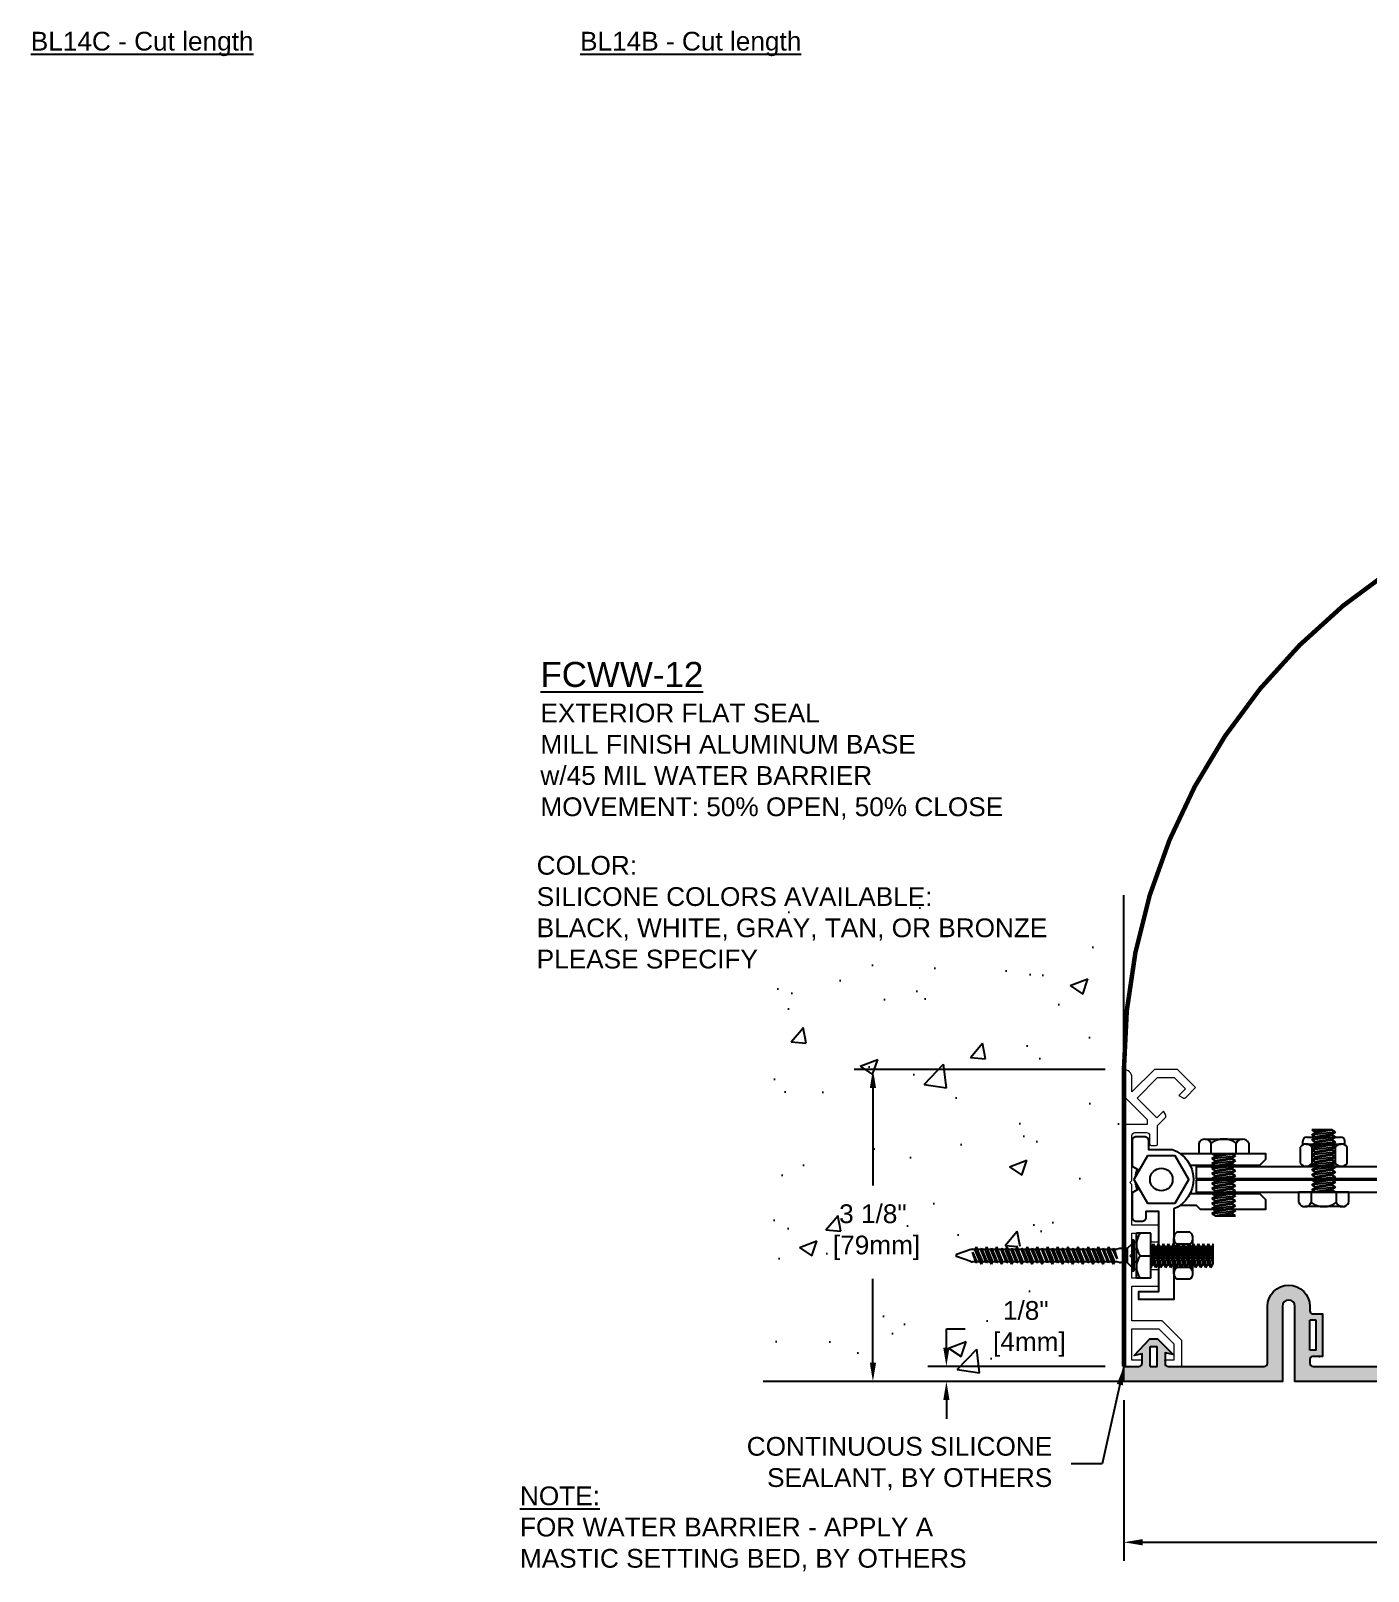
# Model space of a CAD drawing. Header units: inches. Extents: x 1.6 to 29.3, y -11.7 to 20.7.
# Drawn here: x 2.4 to 15.78, y -11.74 to 3.67 of the extents above; entities that cross this region are included whole.
import ezdxf

# ---------------------------------------------------------------- set-up
doc = ezdxf.new("R2010")
doc.units = ezdxf.units.IN
doc.header["$MEASUREMENT"] = 0
for name, color, linetype in [('Anchors', 4, 'Continuous'), ('Conditions', 1, 'Continuous'), ('Dimensions', 3, 'Continuous'), ('Fillers', 2, 'Continuous'), ('Metals', 7, 'Continuous'), ('Text', 2, 'Continuous')]:
    doc.layers.add(name, color=color, linetype=linetype)
doc.styles.add('Arial', font='arial.ttf')
doc.dimstyles.new('Arial', dxfattribs={"dimtxt": 0.1875, "dimasz": 0.1875, "dimexe": 0.1875, "dimexo": 0.1875, "dimgap": 0.1875, "dimtad": 0, "dimtih": 1, "dimtoh": 1, "dimdec": 4, "dimzin": 0, "dimdsep": 46, "dimlunit": 4, "dimtxsty": 'Arial', "dimcen": 0.1875, "dimadec": 0, "dimazin": 0, "dimtfac": 1, "dimtdec": 4, "dimtofl": 0, "dimtmove": 0, "dimatfit": 3, "dimfxl": 0, "dimfrac": 2, "dimtolj": 1, "dimtzin": 0, "dimarcsym": 0})

# ---------------------------------------------------------------- blocks, each defined once
blk = doc.blocks.new('*D0')
at = {"layer": 'Defpoints', "color": 0}
for p in [(13.334, -9.838), (25.334, -9.838), (25.334, -11.447)]:
    blk.add_point(p, dxfattribs=at)
at = {"layer": 'Dimensions', "color": 0, "lineweight": -2}
for p, q in [((13.334, -10.025), (13.334, -11.634)), ((25.334, -10.025), (25.334, -11.634)), ((13.522, -11.447), (18.609, -11.447)), ((25.147, -11.447), (20.059, -11.447))]:
    blk.add_line(p, q, dxfattribs=at)
at = {"layer": 'Dimensions', "color": 0}
for points in [[(13.522, -11.415), (13.522, -11.478), (13.334, -11.447)], [(25.147, -11.415), (25.147, -11.478), (25.334, -11.447)]]:
    blk.add_solid(points, dxfattribs=at)
at = {"layer": 'Dimensions', "color": 0, "insert": (19.334, -11.447), "char_height": 0.1875, "attachment_point": 5, "style": 'Arial'}
blk.add_mtext("\\A1;1'\\P [305mm]", dxfattribs=at)
blk = doc.blocks.new('*D3')
at = {"layer": 'Defpoints', "color": 0}
for p in [(11.559, -9.688), (13.334, -9.688), (13.334, -9.838)]:
    blk.add_point(p, dxfattribs=at)
at = {"layer": 'Dimensions', "color": 0, "lineweight": -2}
for p, q in [((11.559, -9.5), (11.559, -9.313)), ((11.559, -9.313), (11.747, -9.313)), ((13.147, -9.688), (11.372, -9.688)), ((13.147, -9.838), (11.372, -9.838)), ((11.559, -10.025), (11.559, -10.213))]:
    blk.add_line(p, q, dxfattribs=at)
at = {"layer": 'Dimensions', "color": 0}
for points in [[(11.528, -9.5), (11.59, -9.5), (11.559, -9.688)], [(11.528, -10.025), (11.59, -10.025), (11.559, -9.838)]]:
    blk.add_solid(points, dxfattribs=at)
at = {"layer": 'Dimensions', "color": 0, "insert": (12.353, -9.313), "char_height": 0.1875, "attachment_point": 5, "style": 'Arial'}
blk.add_mtext('\\A1;1/8"\\P [4mm]', dxfattribs=at)
blk = doc.blocks.new('*D4')
at = {"layer": 'Defpoints', "color": 0}
for p in [(10.824, -6.718), (13.334, -6.718), (13.334, -9.838)]:
    blk.add_point(p, dxfattribs=at)
at = {"layer": 'Dimensions', "color": 0, "lineweight": -2}
for p, q in [((13.147, -6.718), (10.637, -6.718)), ((10.824, -6.905), (10.824, -7.88)), ((10.824, -9.65), (10.824, -8.811)), ((13.147, -9.838), (10.637, -9.838))]:
    blk.add_line(p, q, dxfattribs=at)
at = {"layer": 'Dimensions', "color": 0}
for points in [[(10.793, -6.905), (10.856, -6.905), (10.824, -6.718)], [(10.793, -9.65), (10.856, -9.65), (10.824, -9.838)]]:
    blk.add_solid(points, dxfattribs=at)
at = {"layer": 'Dimensions', "color": 0, "insert": (10.824, -8.346), "char_height": 0.1875, "attachment_point": 5, "style": 'Arial'}
blk.add_mtext('\\A1;3 1/8"\\P [79mm]', dxfattribs=at)
blk = doc.blocks.new('SILW600')
h = blk.add_hatch(color=256)
h.paths.add_polyline_path([(6.432, 4.963), (6.432, 5.057), (6.512, 5.042), (6.355, 5.207), (6.28, 5.207), (6.122, 5.052), (6.202, 5.067), (6.202, 4.963, -0.414214), (6.171, 4.932), (5.209, 4.932, -0.414214), (5.178, 4.963), (5.178, 5.001, -0.414214), (5.209, 5.032), (5.303, 5.032), (5.303, 5.457), (5.209, 5.457, -0.414214), (5.178, 5.488), (5.178, 5.532, 1), (4.753, 5.532), (4.753, 4.963, -0.414214), (4.722, 4.932), (3.76, 4.932, -0.414214), (3.729, 4.963), (3.729, 5.067), (3.809, 5.052), (3.652, 5.207), (3.577, 5.207), (3.419, 5.042), (3.499, 5.057), (3.499, 4.963, -0.414214), (3.468, 4.932), (3.317, 4.932), (3.317, 4.782), (4.903, 4.782), (4.903, 5.532, -1), (5.028, 5.532), (5.028, 4.782), (7.606, 4.782), (7.606, 5.532, -1), (7.731, 5.532), (7.731, 4.782), (9.317, 4.782), (9.317, 4.932), (9.166, 4.932, -0.414214), (9.135, 4.963), (9.135, 5.057), (9.215, 5.042), (9.058, 5.207), (8.983, 5.207), (8.825, 5.052), (8.905, 5.067), (8.905, 4.963, -0.414214), (8.874, 4.932), (7.912, 4.932, -0.414214), (7.881, 4.963), (7.881, 5.532, 1), (7.456, 5.532), (7.456, 5.488, -0.414214), (7.425, 5.457), (7.331, 5.457), (7.331, 5.032), (7.425, 5.032, -0.414214), (7.456, 5.001), (7.456, 4.963, -0.414214), (7.425, 4.932), (6.463, 4.932, -0.414214)])
h.paths.add_polyline_path([(6.352, 4.932), (6.352, 5.132), (6.282, 5.132), (6.282, 4.932)], flags=17)
h.paths.add_polyline_path([(7.394, 5.095), (7.394, 5.395), (7.456, 5.395), (7.456, 5.095)], flags=16)
h.paths.add_polyline_path([(5.241, 5.095), (5.178, 5.095), (5.178, 5.395), (5.241, 5.395)], flags=16)
h.paths.add_polyline_path([(8.985, 4.932), (9.055, 4.932), (9.055, 5.132), (8.985, 5.132)], flags=17)
h.paths.add_polyline_path([(3.649, 4.932), (3.649, 5.132), (3.579, 5.132), (3.579, 4.932)], flags=17)
for p, q in [((5.178, 5.095), (5.178, 5.395)), ((5.241, 5.395), (5.178, 5.395)), ((5.241, 5.095), (5.241, 5.395)), ((7.394, 5.095), (7.394, 5.395)), ((7.394, 5.395), (7.456, 5.395)), ((7.456, 5.095), (7.456, 5.395)), ((3.579, 4.932), (3.579, 5.132)), ((3.579, 5.132), (3.649, 5.132)), ((3.649, 4.932), (3.649, 5.132)), ((5.241, 5.095), (5.178, 5.095)), ((6.282, 4.932), (6.282, 5.132)), ((6.352, 5.132), (6.282, 5.132)), ((6.352, 4.932), (6.352, 5.132)), ((7.394, 5.095), (7.456, 5.095)), ((8.985, 4.932), (8.985, 5.132)), ((9.055, 5.132), (8.985, 5.132)), ((9.055, 4.932), (9.055, 5.132)), ((3.579, 4.932), (3.649, 4.932)), ((6.352, 4.932), (6.282, 4.932)), ((9.055, 4.932), (8.985, 4.932))]:
    blk.add_line(p, q)
blk.add_lwpolyline([(3.729, 4.963, 0.414214), (3.76, 4.932), (4.722, 4.932, 0.414214), (4.753, 4.963), (4.753, 5.532, -1), (5.178, 5.532), (5.178, 5.488, 0.414214), (5.209, 5.457), (5.303, 5.457), (5.303, 5.032), (5.209, 5.032, 0.414214), (5.178, 5.001), (5.178, 4.963, 0.414214), (5.209, 4.932), (6.171, 4.932, 0.414214), (6.202, 4.963), (6.202, 5.067), (6.122, 5.052), (6.28, 5.207), (6.355, 5.207), (6.512, 5.042), (6.432, 5.057), (6.432, 4.963, 0.414214), (6.463, 4.932), (7.425, 4.932, 0.414214), (7.456, 4.963), (7.456, 5.001, 0.414214), (7.425, 5.032), (7.331, 5.032), (7.331, 5.457), (7.425, 5.457, 0.414214), (7.456, 5.488), (7.456, 5.532, -1), (7.881, 5.532), (7.881, 4.963, 0.414214), (7.912, 4.932), (8.874, 4.932, 0.414214), (8.905, 4.963), (8.905, 5.067), (8.825, 5.052), (8.983, 5.207), (9.058, 5.207), (9.215, 5.042), (9.135, 5.057), (9.135, 4.963, 0.414214), (9.166, 4.932), (9.317, 4.932), (9.317, 4.782), (7.731, 4.782), (7.731, 5.532, 1), (7.606, 5.532), (7.606, 4.782), (5.028, 4.782), (5.028, 5.532, 1), (4.903, 5.532), (4.903, 4.782), (3.317, 4.782), (3.317, 4.932), (3.468, 4.932, 0.414214), (3.499, 4.963), (3.499, 5.057), (3.419, 5.042), (3.577, 5.207), (3.652, 5.207), (3.809, 5.052), (3.729, 5.067)], format="xyb", close=True)
for p in [(5.273, 5.032), (6.317, 4.932), (6.317, 4.932)]:
    blk.add_point(p)
blk = doc.blocks.new('H1458S')
for p, q in [((-0.25, 0.104), (-0.25, 0)), ((-0.25, 0), (0.25, 0)), ((-0.188, 0.144), (0.187, 0.144)), ((-0.125, 0), (-0.125, 0.104)), ((-0.119, 0), (-0.085, -0.02)), ((-0.085, -0.02), (0.048, 0)), ((0.125, 0), (0.125, 0.104)), ((0.25, 0.104), (0.25, 0)), ((-0.119, -0.05), (0.119, -0.025)), ((-0.119, -0.05), (-0.085, -0.03)), ((-0.119, -0.05), (-0.085, -0.07)), ((-0.119, -0.1), (0.119, -0.075)), ((-0.119, -0.1), (-0.085, -0.08)), ((-0.119, -0.1), (-0.085, -0.12)), ((-0.119, -0.15), (0.119, -0.125)), ((-0.119, -0.15), (-0.085, -0.13)), ((-0.119, -0.15), (-0.085, -0.17)), ((-0.085, -0.03), (0.085, -0.005)), ((-0.085, -0.02), (-0.085, -0.03)), ((-0.085, -0.07), (0.085, -0.045)), ((-0.085, -0.08), (0.085, -0.055)), ((-0.085, -0.07), (-0.085, -0.08)), ((-0.085, -0.12), (0.085, -0.095)), ((-0.085, -0.13), (0.085, -0.105)), ((-0.085, -0.12), (-0.085, -0.13)), ((-0.085, -0.17), (0.085, -0.145)), ((0.094, 0), (0.085, -0.005)), ((0.119, -0.025), (0.085, -0.005)), ((0.119, -0.025), (0.085, -0.045)), ((0.085, -0.045), (0.085, -0.055)), ((0.119, -0.075), (0.085, -0.055)), ((0.119, -0.075), (0.085, -0.095)), ((0.085, -0.095), (0.085, -0.105)), ((0.119, -0.125), (0.085, -0.105)), ((0.119, -0.125), (0.085, -0.145)), ((0.085, -0.145), (0.085, -0.155)), ((-0.119, -0.2), (0.119, -0.175)), ((-0.119, -0.2), (-0.085, -0.18)), ((-0.119, -0.2), (-0.085, -0.22)), ((-0.119, -0.25), (0.119, -0.225)), ((-0.119, -0.25), (-0.085, -0.23)), ((-0.119, -0.25), (-0.085, -0.27)), ((-0.119, -0.3), (0.119, -0.275)), ((-0.119, -0.3), (-0.085, -0.28)), ((-0.119, -0.3), (-0.085, -0.32)), ((-0.085, -0.18), (0.085, -0.155)), ((-0.085, -0.17), (-0.085, -0.18)), ((-0.085, -0.22), (0.085, -0.195)), ((-0.085, -0.23), (0.085, -0.205)), ((-0.085, -0.22), (-0.085, -0.23)), ((-0.085, -0.27), (0.085, -0.245)), ((-0.085, -0.28), (0.085, -0.255)), ((-0.085, -0.27), (-0.085, -0.28)), ((-0.085, -0.32), (0.085, -0.295)), ((-0.085, -0.33), (0.085, -0.305)), ((0.119, -0.175), (0.085, -0.155)), ((0.119, -0.175), (0.085, -0.195)), ((0.085, -0.195), (0.085, -0.205)), ((0.119, -0.225), (0.085, -0.205)), ((0.119, -0.225), (0.085, -0.245)), ((0.085, -0.245), (0.085, -0.255)), ((0.119, -0.275), (0.085, -0.255)), ((0.119, -0.275), (0.085, -0.295)), ((0.085, -0.295), (0.085, -0.305)), ((0.119, -0.325), (0.085, -0.305)), ((-0.119, -0.35), (0.119, -0.325)), ((-0.119, -0.35), (-0.085, -0.33)), ((-0.119, -0.35), (-0.085, -0.37)), ((-0.119, -0.4), (0.119, -0.375)), ((-0.119, -0.4), (-0.085, -0.38)), ((-0.119, -0.4), (-0.085, -0.42)), ((-0.119, -0.45), (0.119, -0.425)), ((-0.119, -0.45), (-0.085, -0.43)), ((-0.119, -0.45), (-0.085, -0.47)), ((-0.085, -0.32), (-0.085, -0.33)), ((-0.085, -0.37), (0.085, -0.345)), ((-0.085, -0.38), (0.085, -0.355)), ((-0.085, -0.37), (-0.085, -0.38)), ((-0.085, -0.42), (0.085, -0.395)), ((-0.085, -0.43), (0.085, -0.405)), ((-0.085, -0.42), (-0.085, -0.43)), ((-0.085, -0.47), (0.085, -0.445)), ((-0.085, -0.48), (0.085, -0.455)), ((0.119, -0.325), (0.085, -0.345)), ((0.085, -0.345), (0.085, -0.355)), ((0.119, -0.375), (0.085, -0.355)), ((0.119, -0.375), (0.085, -0.395)), ((0.085, -0.395), (0.085, -0.405)), ((0.119, -0.425), (0.085, -0.405)), ((0.119, -0.425), (0.085, -0.445)), ((0.085, -0.445), (0.085, -0.455)), ((0.119, -0.475), (0.085, -0.455)), ((-0.119, -0.5), (0.119, -0.475)), ((-0.119, -0.5), (-0.085, -0.48)), ((-0.119, -0.5), (-0.085, -0.52)), ((-0.119, -0.55), (0.119, -0.525)), ((-0.119, -0.55), (-0.085, -0.53)), ((-0.119, -0.55), (-0.085, -0.57)), ((-0.119, -0.6), (0.119, -0.575)), ((-0.119, -0.6), (-0.085, -0.58)), ((-0.119, -0.6), (-0.085, -0.62)), ((-0.085, -0.47), (-0.085, -0.48)), ((-0.085, -0.52), (0.085, -0.495)), ((-0.085, -0.53), (0.085, -0.505)), ((-0.085, -0.52), (-0.085, -0.53)), ((-0.085, -0.57), (0.085, -0.545)), ((-0.085, -0.58), (0.085, -0.555)), ((-0.085, -0.57), (-0.085, -0.58)), ((-0.085, -0.62), (0.085, -0.595)), ((-0.048, -0.625), (0.085, -0.605)), ((0.119, -0.475), (0.085, -0.495)), ((0.085, -0.495), (0.085, -0.505)), ((0.119, -0.525), (0.085, -0.505)), ((0.119, -0.525), (0.085, -0.545)), ((0.085, -0.545), (0.085, -0.555)), ((0.119, -0.575), (0.085, -0.555)), ((0.119, -0.575), (0.085, -0.595)), ((0.085, -0.595), (0.085, -0.605)), ((0.119, -0.625), (0.085, -0.605)), ((-0.085, -0.62), (-0.085, -0.625)), ((-0.085, -0.625), (0.119, -0.625))]:
    blk.add_line(p, q)
for centre, radius, start, end in [((-0.188, 0.075), 0.0688, 24.7615, 155.2385), ((0, -0.071), 0.215, 54.5107, 125.4893), ((0.187, 0.075), 0.0688, 24.7615, 155.2385)]:
    blk.add_arc(centre, radius, start, end)
blk = doc.blocks.new('HN14S')
for p, q in [((-0.176, 0), (0.176, 0)), ((-0.234, -0.161), (-0.234, -0.03)), ((-0.117, -0.161), (-0.117, -0.03)), ((0.117, -0.161), (0.117, -0.03)), ((0.235, -0.161), (0.235, -0.03)), ((-0.176, -0.191), (0.176, -0.191))]:
    blk.add_line(p, q)
for centre, radius, start, end in [((-0.176, -0.072), 0.0723, 35.7751, 144.2249), ((0, -0.244), 0.244, 61.2813, 118.7187), ((0.176, -0.072), 0.0723, 35.7751, 144.2249), ((-0.176, -0.119), 0.0723, 215.7751, 324.2249), ((0, 0.053), 0.244, 241.2813, 298.7187), ((0.176, -0.119), 0.0723, 215.7751, 324.2249)]:
    blk.add_arc(centre, radius, start, end)
blk = doc.blocks.new('H1458 TURNED')
for p, q in [((2.003, 22.663), (1.859, 22.663)), ((1.859, 22.213), (1.859, 22.663)), ((2.003, 22.213), (2.003, 22.663)), ((2.003, 22.532), (2.009, 22.523)), ((2.028, 22.557), (2.009, 22.523)), ((2.034, 22.353), (2.009, 22.523)), ((2.028, 22.557), (2.048, 22.523)), ((2.053, 22.319), (2.028, 22.557)), ((2.073, 22.353), (2.048, 22.523)), ((2.048, 22.523), (2.059, 22.523)), ((2.078, 22.557), (2.059, 22.523)), ((2.084, 22.353), (2.059, 22.523)), ((2.078, 22.557), (2.098, 22.523)), ((2.103, 22.319), (2.078, 22.557)), ((2.123, 22.353), (2.098, 22.523)), ((2.098, 22.523), (2.109, 22.523)), ((2.128, 22.557), (2.109, 22.523)), ((2.134, 22.353), (2.109, 22.523)), ((2.128, 22.557), (2.148, 22.523)), ((2.153, 22.319), (2.128, 22.557)), ((2.173, 22.353), (2.148, 22.523)), ((2.148, 22.523), (2.159, 22.523)), ((2.178, 22.557), (2.159, 22.523)), ((2.184, 22.353), (2.159, 22.523)), ((2.178, 22.557), (2.198, 22.523)), ((2.203, 22.319), (2.178, 22.557)), ((2.223, 22.353), (2.198, 22.523)), ((2.198, 22.523), (2.209, 22.523)), ((2.228, 22.557), (2.209, 22.523)), ((2.234, 22.353), (2.209, 22.523)), ((2.228, 22.557), (2.248, 22.523)), ((2.253, 22.319), (2.228, 22.557)), ((2.273, 22.353), (2.248, 22.523)), ((2.248, 22.523), (2.259, 22.523)), ((2.278, 22.557), (2.259, 22.523)), ((2.284, 22.353), (2.259, 22.523)), ((2.278, 22.557), (2.298, 22.523)), ((2.303, 22.319), (2.278, 22.557)), ((2.298, 22.523), (2.309, 22.523)), ((2.323, 22.353), (2.298, 22.523)), ((2.328, 22.557), (2.309, 22.523)), ((2.334, 22.353), (2.309, 22.523)), ((2.328, 22.557), (2.348, 22.523)), ((2.353, 22.319), (2.328, 22.557)), ((2.373, 22.353), (2.348, 22.523)), ((2.348, 22.523), (2.359, 22.523)), ((2.378, 22.557), (2.359, 22.523)), ((2.384, 22.353), (2.359, 22.523)), ((2.378, 22.557), (2.398, 22.523)), ((2.403, 22.319), (2.378, 22.557)), ((2.423, 22.353), (2.398, 22.523)), ((2.398, 22.523), (2.409, 22.523)), ((2.428, 22.557), (2.409, 22.523)), ((2.434, 22.353), (2.409, 22.523)), ((2.428, 22.557), (2.448, 22.523)), ((2.453, 22.319), (2.428, 22.557)), ((2.473, 22.353), (2.448, 22.523)), ((2.448, 22.523), (2.459, 22.523)), ((2.478, 22.557), (2.459, 22.523)), ((2.484, 22.353), (2.459, 22.523)), ((2.478, 22.557), (2.498, 22.523)), ((2.503, 22.319), (2.478, 22.557)), ((2.523, 22.353), (2.498, 22.523)), ((2.498, 22.523), (2.509, 22.523)), ((2.528, 22.557), (2.509, 22.523)), ((2.534, 22.353), (2.509, 22.523)), ((2.528, 22.557), (2.548, 22.523)), ((2.553, 22.319), (2.528, 22.557)), ((2.573, 22.353), (2.548, 22.523)), ((2.548, 22.523), (2.559, 22.523)), ((2.578, 22.557), (2.559, 22.523)), ((2.584, 22.353), (2.559, 22.523)), ((2.578, 22.557), (2.598, 22.523)), ((2.603, 22.319), (2.578, 22.557)), ((2.598, 22.523), (2.609, 22.523)), ((2.623, 22.353), (2.598, 22.523)), ((2.628, 22.557), (2.609, 22.523)), ((2.628, 22.389), (2.609, 22.523)), ((2.628, 22.353), (2.628, 22.557)), ((1.899, 22.438), (2.003, 22.438)), ((2.023, 22.353), (2.003, 22.486)), ((2.003, 22.319), (2.023, 22.353)), ((2.023, 22.353), (2.034, 22.353)), ((2.053, 22.319), (2.034, 22.353)), ((2.053, 22.319), (2.073, 22.353)), ((2.073, 22.353), (2.084, 22.353)), ((2.103, 22.319), (2.084, 22.353)), ((2.103, 22.319), (2.123, 22.353)), ((2.123, 22.353), (2.134, 22.353)), ((2.153, 22.319), (2.134, 22.353)), ((2.153, 22.319), (2.173, 22.353)), ((2.173, 22.353), (2.184, 22.353)), ((2.203, 22.319), (2.184, 22.353)), ((2.203, 22.319), (2.223, 22.353)), ((2.223, 22.353), (2.234, 22.353)), ((2.253, 22.319), (2.234, 22.353)), ((2.253, 22.319), (2.273, 22.353)), ((2.273, 22.353), (2.284, 22.353)), ((2.303, 22.319), (2.284, 22.353)), ((2.303, 22.319), (2.323, 22.353)), ((2.323, 22.353), (2.334, 22.353)), ((2.353, 22.319), (2.334, 22.353)), ((2.353, 22.319), (2.373, 22.353)), ((2.373, 22.353), (2.384, 22.353)), ((2.403, 22.319), (2.384, 22.353)), ((2.403, 22.319), (2.423, 22.353)), ((2.423, 22.353), (2.434, 22.353)), ((2.453, 22.319), (2.434, 22.353)), ((2.453, 22.319), (2.473, 22.353)), ((2.473, 22.353), (2.484, 22.353)), ((2.503, 22.319), (2.484, 22.353)), ((2.503, 22.319), (2.523, 22.353)), ((2.523, 22.353), (2.534, 22.353)), ((2.553, 22.319), (2.534, 22.353)), ((2.553, 22.319), (2.573, 22.353)), ((2.573, 22.353), (2.584, 22.353)), ((2.603, 22.319), (2.584, 22.353)), ((2.603, 22.319), (2.623, 22.353)), ((2.623, 22.353), (2.628, 22.353)), ((2.003, 22.213), (1.859, 22.213)), ((2.003, 22.213), (1.899, 22.213))]:
    blk.add_line(p, q)
for centre in [(2.036, 22.551), (2.036, 22.326)]:
    blk.add_arc(centre, 0.177, 140.4539, 219.5461)
blk = doc.blocks.new('TH316134 BEYOND')
for p, q in [((-0.157, 0.019), (0.157, 0.019)), ((-0.157, 0), (-0.157, 0.019)), ((-0.157, 0), (0.157, 0)), ((-0.135, 0.029), (-0.134, 0.046)), ((-0.115, 0), (-0.07, -0.045)), ((-0.065, 0.019), (-0.065, 0.046)), ((0.064, 0.019), (0.064, 0.046)), ((0.115, 0), (0.07, -0.045)), ((0.135, 0.029), (0.134, 0.046)), ((0.157, 0.019), (0.157, 0)), ((-0.074, -0.184), (0.032, -0.147)), ((-0.07, -0.045), (0.07, -0.045)), ((-0.07, -0.045), (-0.07, -0.112)), ((-0.069, -0.122), (-0.063, -0.148)), ((0.032, -0.147), (-0.062, -0.19)), ((-0.062, -0.177), (0.032, -0.147)), ((0.069, -0.122), (0.063, -0.148)), ((0.07, -0.045), (0.07, -0.112)), ((-0.086, -0.234), (0.086, -0.184)), ((-0.086, -0.234), (-0.062, -0.221)), ((-0.086, -0.234), (-0.062, -0.247)), ((-0.086, -0.336), (0.086, -0.285)), ((-0.074, -0.184), (-0.062, -0.177)), ((-0.074, -0.184), (-0.062, -0.19)), ((-0.074, -0.285), (0.074, -0.234)), ((-0.074, -0.285), (-0.062, -0.279)), ((-0.074, -0.285), (-0.062, -0.291)), ((-0.062, -0.157), (-0.062, -0.177)), ((0.062, -0.171), (-0.062, -0.221)), ((-0.062, -0.19), (-0.062, -0.221)), ((0.062, -0.197), (-0.062, -0.247)), ((-0.062, -0.279), (0.062, -0.228)), ((0.062, -0.241), (-0.062, -0.291)), ((-0.062, -0.247), (-0.062, -0.279)), ((0.062, -0.272), (-0.062, -0.323)), ((-0.062, -0.291), (-0.062, -0.323)), ((0.062, -0.298), (-0.062, -0.349)), ((0.062, -0.157), (0.062, -0.171)), ((0.086, -0.184), (0.062, -0.171)), ((0.086, -0.184), (0.062, -0.197)), ((0.062, -0.197), (0.062, -0.228)), ((0.074, -0.234), (0.062, -0.228)), ((0.074, -0.234), (0.062, -0.241)), ((0.062, -0.241), (0.062, -0.272)), ((0.086, -0.285), (0.062, -0.272)), ((0.086, -0.285), (0.062, -0.298)), ((0.062, -0.298), (0.062, -0.33)), ((-0.086, -0.336), (-0.062, -0.323)), ((-0.086, -0.336), (-0.062, -0.349)), ((-0.086, -0.437), (0.086, -0.387)), ((-0.086, -0.437), (-0.062, -0.425)), ((-0.086, -0.437), (-0.062, -0.45)), ((-0.074, -0.387), (0.074, -0.336)), ((-0.074, -0.387), (-0.062, -0.381)), ((-0.074, -0.387), (-0.062, -0.393)), ((-0.074, -0.488), (0.074, -0.437)), ((-0.062, -0.381), (0.062, -0.33)), ((0.062, -0.342), (-0.062, -0.393)), ((-0.062, -0.349), (-0.062, -0.381)), ((0.062, -0.374), (-0.062, -0.425)), ((-0.062, -0.393), (-0.062, -0.425)), ((0.062, -0.4), (-0.062, -0.45)), ((-0.062, -0.482), (0.062, -0.431)), ((0.062, -0.444), (-0.062, -0.494)), ((-0.062, -0.45), (-0.062, -0.482)), ((0.074, -0.336), (0.062, -0.33)), ((0.074, -0.336), (0.062, -0.342)), ((0.062, -0.342), (0.062, -0.374)), ((0.086, -0.387), (0.062, -0.374)), ((0.086, -0.387), (0.062, -0.4)), ((0.062, -0.4), (0.062, -0.431)), ((0.074, -0.437), (0.062, -0.431)), ((0.074, -0.437), (0.062, -0.444)), ((0.062, -0.444), (0.062, -0.475)), ((-0.086, -0.539), (0.086, -0.488)), ((-0.086, -0.539), (-0.062, -0.526)), ((-0.086, -0.539), (-0.062, -0.552)), ((-0.086, -0.641), (0.086, -0.59)), ((-0.074, -0.488), (-0.062, -0.482)), ((-0.074, -0.488), (-0.062, -0.494)), ((-0.074, -0.59), (0.074, -0.539)), ((-0.074, -0.59), (-0.062, -0.584)), ((-0.074, -0.59), (-0.062, -0.596)), ((0.062, -0.475), (-0.062, -0.526)), ((-0.062, -0.494), (-0.062, -0.526)), ((0.062, -0.501), (-0.062, -0.552)), ((-0.062, -0.584), (0.062, -0.533)), ((0.062, -0.545), (-0.062, -0.596)), ((-0.062, -0.552), (-0.062, -0.584)), ((0.062, -0.577), (-0.062, -0.628)), ((-0.062, -0.596), (-0.062, -0.628)), ((0.062, -0.603), (-0.062, -0.654)), ((0.086, -0.488), (0.062, -0.475)), ((0.086, -0.488), (0.062, -0.501)), ((0.062, -0.501), (0.062, -0.533)), ((0.074, -0.539), (0.062, -0.533)), ((0.074, -0.539), (0.062, -0.545)), ((0.062, -0.545), (0.062, -0.577)), ((0.086, -0.59), (0.062, -0.577)), ((0.086, -0.59), (0.062, -0.603)), ((0.062, -0.603), (0.062, -0.634)), ((-0.086, -0.641), (-0.062, -0.628)), ((-0.086, -0.641), (-0.062, -0.654)), ((-0.086, -0.742), (0.086, -0.691)), ((-0.086, -0.742), (-0.062, -0.729)), ((-0.086, -0.742), (-0.062, -0.755)), ((-0.074, -0.691), (0.074, -0.641)), ((-0.074, -0.691), (-0.062, -0.685)), ((-0.074, -0.691), (-0.062, -0.698)), ((-0.074, -0.793), (0.074, -0.742)), ((-0.062, -0.685), (0.062, -0.634)), ((0.062, -0.647), (-0.062, -0.698)), ((-0.062, -0.654), (-0.062, -0.685)), ((0.062, -0.678), (-0.062, -0.729)), ((-0.062, -0.698), (-0.062, -0.729)), ((0.062, -0.704), (-0.062, -0.755)), ((-0.062, -0.787), (0.062, -0.736)), ((0.062, -0.748), (-0.062, -0.799)), ((-0.062, -0.755), (-0.062, -0.787)), ((0.074, -0.641), (0.062, -0.634)), ((0.074, -0.641), (0.062, -0.647)), ((0.062, -0.647), (0.062, -0.678)), ((0.086, -0.691), (0.062, -0.678)), ((0.086, -0.691), (0.062, -0.704)), ((0.062, -0.704), (0.062, -0.736)), ((0.074, -0.742), (0.062, -0.736)), ((0.074, -0.742), (0.062, -0.748)), ((0.062, -0.748), (0.062, -0.78)), ((-0.086, -0.844), (0.086, -0.793)), ((-0.086, -0.844), (-0.062, -0.831)), ((-0.086, -0.844), (-0.062, -0.857)), ((-0.086, -0.945), (0.086, -0.895)), ((-0.074, -0.793), (-0.062, -0.787)), ((-0.074, -0.793), (-0.062, -0.799)), ((-0.074, -0.895), (0.074, -0.844)), ((-0.074, -0.895), (-0.062, -0.888)), ((-0.074, -0.895), (-0.062, -0.901)), ((0.062, -0.78), (-0.062, -0.831)), ((-0.062, -0.799), (-0.062, -0.831)), ((0.062, -0.806), (-0.062, -0.857)), ((-0.062, -0.888), (0.062, -0.838)), ((0.062, -0.85), (-0.062, -0.901)), ((-0.062, -0.857), (-0.062, -0.888)), ((0.062, -0.882), (-0.062, -0.932)), ((-0.062, -0.901), (-0.062, -0.932)), ((0.062, -0.907), (-0.062, -0.958)), ((0.086, -0.793), (0.062, -0.78)), ((0.086, -0.793), (0.062, -0.806)), ((0.062, -0.806), (0.062, -0.838)), ((0.074, -0.844), (0.062, -0.838)), ((0.074, -0.844), (0.062, -0.85)), ((0.062, -0.85), (0.062, -0.882)), ((0.086, -0.895), (0.062, -0.882)), ((0.086, -0.895), (0.062, -0.907)), ((0.062, -0.907), (0.062, -0.939)), ((-0.086, -0.945), (-0.062, -0.932)), ((-0.086, -0.945), (-0.062, -0.958)), ((-0.086, -1.047), (0.086, -0.996)), ((-0.086, -1.047), (-0.062, -1.034)), ((-0.086, -1.047), (-0.062, -1.06)), ((-0.074, -0.996), (0.074, -0.945)), ((-0.074, -0.996), (-0.062, -0.99)), ((-0.074, -0.996), (-0.062, -1.002)), ((-0.074, -1.098), (0.074, -1.047)), ((-0.062, -0.99), (0.062, -0.939)), ((0.062, -0.951), (-0.062, -1.002)), ((-0.062, -0.958), (-0.062, -0.99)), ((0.062, -0.983), (-0.062, -1.034)), ((-0.062, -1.002), (-0.062, -1.034)), ((0.062, -1.009), (-0.062, -1.06)), ((-0.062, -1.091), (0.062, -1.041)), ((0.062, -1.053), (-0.062, -1.104)), ((-0.062, -1.06), (-0.062, -1.091)), ((0.074, -0.945), (0.062, -0.939)), ((0.074, -0.945), (0.062, -0.951)), ((0.062, -0.951), (0.062, -0.983)), ((0.086, -0.996), (0.062, -0.983)), ((0.086, -0.996), (0.062, -1.009)), ((0.062, -1.009), (0.062, -1.041)), ((0.074, -1.047), (0.062, -1.041)), ((0.074, -1.047), (0.062, -1.053)), ((0.062, -1.053), (0.062, -1.085)), ((-0.086, -1.148), (0.086, -1.098)), ((-0.086, -1.148), (-0.062, -1.136)), ((-0.086, -1.148), (-0.062, -1.161)), ((-0.086, -1.25), (0.086, -1.199)), ((-0.074, -1.098), (-0.062, -1.091)), ((-0.074, -1.098), (-0.062, -1.104)), ((-0.074, -1.199), (0.074, -1.148)), ((-0.074, -1.199), (-0.062, -1.193)), ((-0.074, -1.199), (-0.062, -1.205)), ((0.062, -1.085), (-0.062, -1.136)), ((-0.062, -1.104), (-0.062, -1.136)), ((0.062, -1.111), (-0.062, -1.161)), ((-0.062, -1.193), (0.062, -1.142)), ((0.062, -1.155), (-0.062, -1.205)), ((-0.062, -1.161), (-0.062, -1.193)), ((0.062, -1.186), (-0.062, -1.237)), ((-0.062, -1.205), (-0.062, -1.237)), ((0.062, -1.212), (-0.062, -1.263)), ((0.086, -1.098), (0.062, -1.085)), ((0.086, -1.098), (0.062, -1.111)), ((0.062, -1.111), (0.062, -1.142)), ((0.074, -1.148), (0.062, -1.142)), ((0.074, -1.148), (0.062, -1.155)), ((0.062, -1.155), (0.062, -1.186)), ((0.086, -1.199), (0.062, -1.186)), ((0.086, -1.199), (0.062, -1.212)), ((0.062, -1.212), (0.062, -1.244)), ((-0.086, -1.25), (-0.062, -1.237)), ((-0.086, -1.25), (-0.062, -1.263)), ((-0.086, -1.352), (0.086, -1.301)), ((-0.086, -1.352), (-0.062, -1.339)), ((-0.086, -1.352), (-0.062, -1.364)), ((-0.074, -1.301), (0.074, -1.25)), ((-0.074, -1.301), (-0.062, -1.295)), ((-0.074, -1.301), (-0.062, -1.307)), ((-0.074, -1.402), (0.074, -1.352)), ((-0.062, -1.295), (0.062, -1.244)), ((0.062, -1.256), (-0.062, -1.307)), ((-0.062, -1.263), (-0.062, -1.295)), ((0.062, -1.288), (-0.062, -1.339)), ((-0.062, -1.307), (-0.062, -1.339)), ((0.062, -1.314), (-0.062, -1.364)), ((-0.062, -1.396), (0.062, -1.345)), ((0.062, -1.358), (-0.062, -1.409)), ((-0.062, -1.364), (-0.062, -1.396)), ((0.074, -1.25), (0.062, -1.244)), ((0.074, -1.25), (0.062, -1.256)), ((0.062, -1.256), (0.062, -1.288)), ((0.086, -1.301), (0.062, -1.288)), ((0.086, -1.301), (0.062, -1.314)), ((0.062, -1.314), (0.062, -1.345)), ((0.074, -1.352), (0.062, -1.345)), ((0.074, -1.352), (0.062, -1.358)), ((0.062, -1.358), (0.062, -1.389)), ((-0.086, -1.453), (0.086, -1.402)), ((-0.086, -1.453), (-0.062, -1.44)), ((-0.086, -1.453), (-0.062, -1.466)), ((-0.086, -1.555), (0.086, -1.504)), ((-0.074, -1.402), (-0.062, -1.396)), ((-0.074, -1.402), (-0.062, -1.409)), ((-0.074, -1.504), (0.074, -1.453)), ((-0.074, -1.504), (-0.062, -1.498)), ((-0.074, -1.504), (-0.062, -1.51)), ((0.062, -1.389), (-0.062, -1.44)), ((-0.062, -1.409), (-0.062, -1.44)), ((0.062, -1.415), (-0.062, -1.466)), ((-0.062, -1.498), (0.062, -1.447)), ((0.062, -1.459), (-0.062, -1.51)), ((-0.062, -1.466), (-0.062, -1.498)), ((0.062, -1.491), (-0.062, -1.542)), ((-0.062, -1.51), (-0.062, -1.542)), ((0.062, -1.517), (-0.062, -1.568)), ((0.086, -1.402), (0.062, -1.389)), ((0.086, -1.402), (0.062, -1.415)), ((0.062, -1.415), (0.062, -1.447)), ((0.074, -1.453), (0.062, -1.447)), ((0.074, -1.453), (0.062, -1.459)), ((0.062, -1.459), (0.062, -1.491)), ((0.086, -1.504), (0.062, -1.491)), ((0.086, -1.504), (0.062, -1.517)), ((0.062, -1.517), (0.062, -1.549)), ((-0.086, -1.555), (-0.062, -1.542)), ((-0.086, -1.555), (-0.062, -1.568)), ((-0.062, -1.568), (-0.062, -1.593)), ((-0.06, -1.609), (-0.01, -1.752)), ((-0.034, -1.592), (0.062, -1.549)), ((-0.034, -1.592), (0.074, -1.555)), ((0.062, -1.561), (-0.034, -1.592)), ((0.06, -1.609), (0.01, -1.752)), ((0.074, -1.555), (0.062, -1.549)), ((0.074, -1.555), (0.062, -1.561)), ((0.062, -1.561), (0.062, -1.593))]:
    blk.add_line(p, q)
for centre, radius, start, end in [((-0.146, 0.03), 0.0112, 270, 355), ((0.146, 0.03), 0.0112, 185, 270), ((-0.023, -0.112), 0.0465, 180, 191.9357), ((-0.109, -0.157), 0.0465, 0, 11.9357), ((0.109, -0.157), 0.0465, 168.0643, 180), ((0.023, -0.112), 0.0465, 348.0643, 0), ((-0.016, -1.593), 0.0465, 180, 199.3058), ((0.016, -1.593), 0.0465, 340.6942, 0), ((0, -1.747), 0.0106, 204.1001, 335.8999)]:
    blk.add_arc(centre, radius, start, end)
blk = doc.blocks.new('HLN14S')
for p, q in [((-0.234, 0.03), (-0.234, 0.192)), ((-0.21, 0.213), (-0.21, 0.25)), ((-0.176, 0.222), (0.176, 0.222)), ((-0.168, 0.292), (0.168, 0.292)), ((-0.117, 0.03), (-0.117, 0.192)), ((0.117, 0.03), (0.117, 0.192)), ((0.21, 0.213), (0.21, 0.25)), ((0.234, 0.03), (0.234, 0.192)), ((-0.176, 0), (0.176, 0))]:
    blk.add_line(p, q)
for centre, radius, start, end in [((-0.176, 0.149), 0.0723, 35.7751, 144.2249), ((-0.168, 0.25), 0.0418, 90, 180), ((0, -0.022), 0.244, 61.2813, 118.7187), ((0.176, 0.149), 0.0723, 35.7751, 144.2249), ((0.168, 0.25), 0.0418, 0, 90), ((-0.176, 0.072), 0.0723, 215.7751, 324.2249), ((0, 0.244), 0.244, 241.2813, 298.7187), ((0.176, 0.072), 0.0723, 215.7751, 324.2249)]:
    blk.add_arc(centre, radius, start, end)
blk = doc.blocks.new('BL14B & C + ALL THREAD AND NUT')
for points in [[(3.127, 22.822), (3.058, 22.862), (3.058, 23.122, -0.414214), (3.098, 23.162), (3.178, 23.162, -0.414214), (3.218, 23.122), (3.218, 23.032), (3.46, 23.032, -0.678595), (3.473, 22.437), (3.473, 21.532), (3.123, 21.532), (3.123, 21.612), (3.323, 21.612), (3.323, 22.412), (3.193, 22.412), (3.193, 22.352, -0.414214), (3.153, 22.312), (3.098, 22.312, -0.414214), (3.058, 22.352), (3.058, 22.602), (3.127, 22.641)], [(3.09, 22.759, -0.074148), (3.109, 22.833)], [(3.109, 22.631, -0.074148), (3.09, 22.705)]]:
    blk.add_lwpolyline(points, format="xyb")
blk.add_lwpolyline([(3.211, 22.969), (3.074, 22.732), (3.211, 22.495), (3.485, 22.495), (3.622, 22.732), (3.485, 22.969)], close=True)
for points in [[(3.535, 22.992), (4.388, 22.992), (4.388, 22.932), (4.328, 22.872), (3.636, 22.872)], [(3.636, 22.592), (4.328, 22.592), (4.388, 22.532), (4.388, 22.432), (3.738, 22.432), (3.698, 22.472), (3.535, 22.472)]]:
    blk.add_lwpolyline(points)
blk.add_circle((3.348, 22.732), 0.113)
blk = doc.blocks.new('Ral6')
at = {"lineweight": 5}
blk.add_lwpolyline([(4.189, 4.51, 0.414214), (4.204, 4.525), (4.204, 4.66, 0.414214), (4.189, 4.675), (3.934, 4.675), (3.934, 5.081), (3.914, 5.101), (3.934, 5.121), (3.934, 5.572, -0.414214), (3.965, 5.603), (4.081, 5.603, -0.414214), (4.112, 5.572), (4.112, 5.488, 0.414214), (4.127, 5.473), (4.177, 5.473, 0.414214), (4.192, 5.488), (4.192, 5.672), (4.265, 5.745, 0.339454), (4.27, 5.782), (4.25, 5.817), (4.183, 5.75), (3.986, 5.947), (4.192, 6.153), (4.357, 6.153), (4.471, 6.039), (4.404, 5.971), (4.439, 5.951, 0.339454), (4.477, 5.956), (4.572, 6.051), (4.39, 6.233), (4.159, 6.233), (3.934, 6.009), (3.934, 6.154, 0.416043), (3.854, 6.233), (3.854, 5.966), (4.087, 5.733), (4.087, 5.683), (3.854, 5.683), (3.854, 3.263), (4.002, 3.263, 0.339454), (4.032, 3.286), (4.042, 3.325), (3.934, 3.325), (3.934, 3.638), (4.205, 3.638), (4.355, 3.488), (4.355, 3.325), (4.26, 3.325), (4.271, 3.286, 0.339454), (4.301, 3.263), (4.435, 3.263), (4.435, 3.521), (4.238, 3.718), (3.934, 3.718), (3.934, 4.065), (4.189, 4.065, 0.414214), (4.204, 4.08), (4.204, 4.215, 0.414214), (4.189, 4.23), (4.139, 4.23, 0.414214), (4.124, 4.215), (4.124, 4.145), (3.934, 4.145), (3.934, 4.35), (3.914, 4.37), (3.934, 4.39), (3.934, 4.595), (4.124, 4.595), (4.124, 4.525, 0.414214), (4.139, 4.51)], format="xyb", close=True, dxfattribs=at)
blk = doc.blocks.new('pantograph - profile')
at = {"layer": 'Metals'}
for points in [[(3.701, 22.862), (14.244, 22.862), (14.244, 22.737), (3.701, 22.737)], [(3.701, 22.727), (14.244, 22.727), (14.244, 22.602), (3.701, 22.602)]]:
    blk.add_lwpolyline(points, close=True, dxfattribs=at)
blk.add_blockref('Ral6', (-0.881, 17.599))
at = {"layer": 'Anchors'}
for name, p in [('H1458S', (3.972, 22.992)), ('HLN14S', (4.972, 22.864)), ('H1458 TURNED', (1.239, -0.469))]:
    blk.add_blockref(name, p, dxfattribs=at)
for name, p, rotation in [('H1458S', (4.972, 22.604), 180), ('HN14S', (3.473, 21.969), 90), ('TH316134 BEYOND', (3.052, 21.971), 270)]:
    blk.add_blockref(name, p, dxfattribs=dict(at, rotation=rotation))
at = {"layer": 'Metals'}
blk.add_blockref('BL14B & C + ALL THREAD AND NUT', (0, 0), dxfattribs=at)

msp = doc.modelspace()

# ---------------------------------------------------------------- hatches: boundary and pattern name
at = {"layer": 'Conditions'}
h = msp.add_hatch(dxfattribs=at)
h.set_pattern_fill('AR-CONC', color=256, scale=0.25, style=0)
h.set_pattern_definition([(50, (5e-15, -0.017), (1.79315, -0.15688), [0.1875, -2.0625]), (355, (5e-15, -0.017), (-0.34688, 1.88048), [0.15, -1.65]), (100.451, (0.1494, -0.03), (1.44627, 1.7236), [0.15935, -1.75286]), (46.184, (5e-15, 0.483), (2.6681, -0.4138), [0.28125, -3.09375]), (96.636, (0.2223, 0.4485), (2.33666, 2.4353), [0.23903, -2.6293]), (351.184, (5e-15, 0.483), (2.33665, 2.4353), [0.225, -2.475]), (21, (0.25, 0.358), (1.49227, -1.00655), [0.1875, -2.0625]), (326, (0.25, 0.358), (0.60829, 1.81288), [0.15, -1.65]), (71.451, (0.3744, 0.2741), (2.10056, 0.80633), [0.15935, -1.75286]), (37.5, (5e-15, -0.017), (0.0304, 0.832235), [0, -1.63, 0, -1.675, 0, -1.65625]), (7.5, (5e-15, -0.017), (0.657674, 0.98603), [0, -0.955, 0, -1.5925, 0, -0.63125]), (327.5, (-0.5575, -0.017), (1.334556, -0.056387), [0, -0.625, 0, -1.95, 0, -2.5875]), (317.5, (-0.8075, -0.017), (1.457965, 0.25026), [0, -0.8125, 0, -1.295, 0, -1.8375])])
h.paths.add_polyline_path([(13.33418, -4.99234), (9.72638, -4.99234), (9.72638, -9.87765), (13.33418, -9.87765), (13.33418, -8.70442), (11.90051, -8.70442), (11.88099, -8.68492), (11.85868, -8.68492), (11.62721, -8.63475), (11.62721, -8.57066), (11.84473, -8.48984), (13.33418, -8.48984)])
h.paths.add_polyline_path([(10.28545, -7.98137), (11.36325, -7.98137), (11.36325, -8.63114), (10.28545, -8.63114)], flags=24)

# ---------------------------------------------------------------- linework, layer by layer
for q in [(13.33418, -4.97533), (9.72638, -9.83785)]:
    msp.add_line((13.33418, -9.83785), q, dxfattribs=at)
at = {"layer": 'Fillers', "const_width": 0.045}
msp.add_lwpolyline([(13.33468, -9.68785), (13.33468, -6.71784, -1), (25.33368, -6.71784), (25.33368, -9.68785)], format="xyb", dxfattribs=at)

# ---------------------------------------------------------------- block references
msp.add_blockref('pantograph - profile', (10.36119, -30.55038))
at = {"layer": 'Fillers'}
msp.add_blockref('SILW600', (10.01707, -14.62011), dxfattribs=at)

# ---------------------------------------------------------------- texts
at = {"layer": 'Text', "char_height": 0.1875, "style": 'Arial'}
for s, insert, attachment_point in [('{\\LBL14C - Cut length}', (2.40147, 3.65849), 1), ('{\\LBL14B - Cut length}', (7.89519, 3.65849), 1), ('CONTINUOUS SILICONE\\PSEALANT, BY OTHERS', (12.61806, -10.66102), 6)]:
    msp.add_mtext(s, dxfattribs=dict(at, insert=insert, attachment_point=attachment_point))
at = {"layer": 'Text', "attachment_point": 1, "style": 'Arial'}
for s, insert, char_height, width in [('{\\H1.25x;\\LFCWW-12\\P\\H0.75x;\\lEXTERIOR FLAT SEAL\\PMILL FINISH ALUMINUM BASE\\Pw/45 MIL WATER BARRIER\\PMOVEMENT: 50% OPEN, 50% CLOSE}', (7.49856, -2.64317), 0.2, 5.4520254), ('COLOR:{\\L                              \\~\\P}SILICONE COLORS AVAILABLE:\\PBLACK, WHITE, GRAY, TAN, OR BRONZE\\PPLEASE SPECIFY', (7.4612, -4.58326), 0.1875, 5.0791442), ('{\\LNOTE:}\\PFOR WATER BARRIER - APPLY A MASTIC SETTING BED, BY OTHERS', (7.29388, -10.88858), 0.1875, 5.0441269)]:
    msp.add_mtext(s, dxfattribs=dict(at, insert=insert, char_height=char_height, width=width))

# ---------------------------------------------------------------- dimensions: what is measured, and where the dimension line sits
at = {"layer": 'Dimensions'}
for base, p2, picture, middle in [((10.82435, -6.71785), (13.33418, -6.71785), '*D4', (10.82435, -8.34576)), ((11.5592, -9.68785), (13.33418, -9.68785), '*D3', (12.35339, -9.31285))]:
    dim = msp.add_linear_dim(base=base, p1=(13.33418, -9.83785), p2=p2, angle=90, dimstyle='Arial', override={"dimpost": '\\X'}, dxfattribs=at)
    dim.commit()
    dim.dimension.update_dxf_attribs({"geometry": picture, "text_midpoint": middle, "dimtype": 160})
dim = msp.add_linear_dim(base=(25.33418, -11.44673), p1=(13.33418, -9.83785), p2=(25.33418, -9.83785), dimstyle='Arial', override={"dimpost": '\\X'}, dxfattribs=at)
dim.commit()
dim.dimension.update_dxf_attribs({"geometry": '*D0', "text_midpoint": (19.33418, -11.44673), "dimtype": 160})

# ---------------------------------------------------------------- leaders
at = {"layer": 'Fillers', "annotation_type": 0, "has_hookline": 1, "hookline_direction": 1, "text_width": 3.02916}
msp.add_leader([(13.33468, -9.68785), (13.11853, -10.66102), (12.80556, -10.66102)], dimstyle='Arial', dxfattribs=at)

doc.saveas('drawing.dxf')
